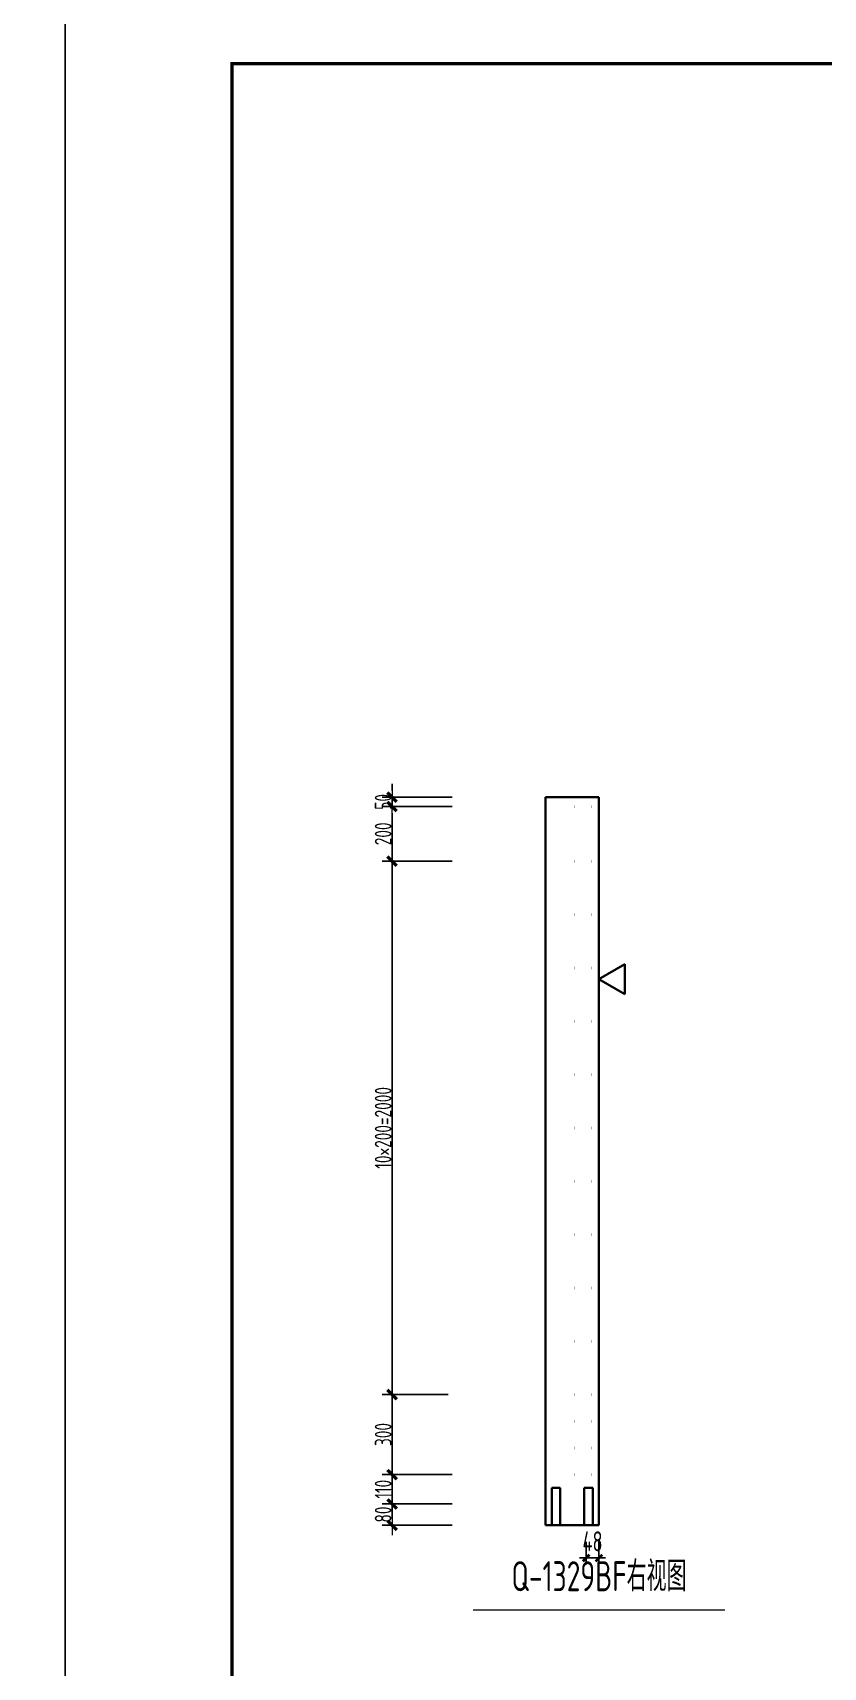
# Model space of a CAD drawing. Extents: x -85320 to 1679916, y -1321939 to 627.
# Drawn here: x 1201252 to 1213103, y -1100999 to -1076480 of the extents above; entities that cross this region are included whole.
import ezdxf
from ezdxf.enums import TextEntityAlignment as Align

# ---------------------------------------------------------------- set-up
doc = ezdxf.new("R2010")
doc.units = 0
doc.header["$LTSCALE"] = 1000
for name, color, linetype in [('BORDER', 7, 'Continuous'), ('手孔标注', 3, 'Continuous'), ('打印线框', 7, 'Continuous'), ('拉模', 7, 'Continuous'), ('砼墙', 3, 'Continuous')]:
    doc.layers.add(name, color=color, linetype=linetype)
for name, color, linetype, lineweight in [('预制墙图名', 7, 'Continuous', 18), ('预制墙墙身水平筋', 130, 'Continuous', 18), ('预制墙墙身纵向受力筋', 1, 'Continuous', 18), ('预制墙详图标注', 3, 'Continuous', 18), ('预制墙详图轮廓', 3, 'Continuous', 35)]:
    doc.layers.add(name, color=color, linetype=linetype, lineweight=lineweight)
doc.styles.add('TSSD_Dimension', font='tssdeng.shx', dxfattribs={"width": 0.7, "bigfont": 'hztxt.shx'})
doc.styles.add('样式 1', font='yjkeng.shx', dxfattribs={"width": 0.7, "bigfont": 'yjkchn.shx'})
doc.styles.add('样式 2', font='yjkeng.shx', dxfattribs={"width": 0.7, "bigfont": 'yjkchn.shx'})
doc.dimstyles.new('标注', dxfattribs={"dimtxt": 300, "dimasz": 100, "dimexe": 100, "dimexo": 250, "dimgap": 100, "dimtad": 1, "dimdec": 0, "dimlfac": 0.25, "dimzin": 0, "dimdsep": 46, "dimtxsty": 'TSSD_Dimension', "dimblk": 'ARCHTICK', "dimcen": 0, "dimdle": 100, "dimclrt": 7, "dimadec": 0, "dimazin": 0, "dimtfac": 1, "dimtdec": 0, "dimtix": 1, "dimtmove": 2, "dimatfit": 3, "dimfxl": 1, "dimtolj": 1, "dimtzin": 0, "dimarcsym": 0})
doc.dimstyles.new('盈建科结构', dxfattribs={"dimscale": 100, "dimtxt": 2.5, "dimasz": 1, "dimexe": 1.5, "dimexo": 0.625, "dimgap": 0.1, "dimtad": 1, "dimdec": 0, "dimrnd": 1, "dimzin": 0, "dimdsep": 46, "dimtxsty": '样式 1', "dimblk": '_yjkbk', "dimblk1": 'ARCHTICK', "dimblk2": 'ARCHTICK', "dimcen": 0.09, "dimadec": 0, "dimazin": 0, "dimtfac": 1, "dimtdec": 4, "dimtix": 1, "dimtmove": 2, "dimatfit": 3, "dimfxl": 1, "dimtolj": 1, "dimtzin": 0, "dimarcsym": 0})

# ---------------------------------------------------------------- blocks, each defined once
blk = doc.blocks.new('_yjkbk')
blk.add_line((-1, 0), (1.5, 0))
blk.add_lwpolyline([(-0.7, -0.7, 0.5, 0.5, 0), (0.7, 0.7, 0.5, 0.5, 0)], format="xyseb")
blk = doc.blocks.new('*D3662')
at = {"layer": 'Defpoints', "color": 0, "transparency": 16777216}
for p in [(1206640, -1098547), (1207540, -1098547), (1207540, -1098867)]:
    blk.add_point(p, dxfattribs=at)
at = {"layer": '预制墙详图标注', "color": 0, "lineweight": -2, "transparency": 16777216}
for p, q in [((1207540, -1098547), (1206490, -1098547)), ((1206640, -1098767), (1206640, -1098647)), ((1207540, -1098867), (1206490, -1098867))]:
    blk.add_line(p, q, dxfattribs=at)
at = {"layer": '预制墙详图标注', "color": 0, "lineweight": -2, "transparency": 16777216, "xscale": 100, "yscale": 100, "zscale": 100}
for p, rotation in [((1206640, -1098547), 90), ((1206640, -1098867), 270)]:
    blk.add_blockref('_yjkbk', p, dxfattribs=dict(at, rotation=rotation))
at = {"layer": '预制墙详图标注', "color": 0, "transparency": 16777216, "insert": (1206630, -1098707), "char_height": 250, "attachment_point": 8, "rotation": 90, "style": '样式 1'}
blk.add_mtext('\\A1;80', dxfattribs=at)
blk = doc.blocks.new('_ArchTick')
at = {"color": 0, "linetype": 'ByBlock', "const_width": 0.4}
blk.add_lwpolyline([(-0.5, -0.5), (0.5, 0.5)], dxfattribs=at)
blk = doc.blocks.new('*D3663')
at = {"layer": 'Defpoints', "color": 0, "transparency": 16777216}
for p in [(1206640, -1098107), (1207540, -1098107), (1207540, -1098547)]:
    blk.add_point(p, dxfattribs=at)
at = {"layer": '预制墙详图标注', "color": 0, "lineweight": -2, "transparency": 16777216}
for p, q in [((1207540, -1098107), (1206490, -1098107)), ((1206640, -1098447), (1206640, -1098207)), ((1207540, -1098547), (1206490, -1098547))]:
    blk.add_line(p, q, dxfattribs=at)
at = {"layer": '预制墙详图标注', "color": 0, "lineweight": -2, "transparency": 16777216, "xscale": 100, "yscale": 100, "zscale": 100}
for p, rotation in [((1206640, -1098107), 90), ((1206640, -1098547), 270)]:
    blk.add_blockref('_yjkbk', p, dxfattribs=dict(at, rotation=rotation))
at = {"layer": '预制墙详图标注', "color": 0, "transparency": 16777216, "insert": (1206630, -1098327), "char_height": 250, "attachment_point": 8, "rotation": 90, "style": '样式 1'}
blk.add_mtext('\\A1;110', dxfattribs=at)
blk = doc.blocks.new('*D3664')
at = {"layer": 'Defpoints', "color": 0, "transparency": 16777216}
for p in [(1206640, -1096907), (1207540, -1096907), (1207540, -1098107)]:
    blk.add_point(p, dxfattribs=at)
at = {"layer": '预制墙详图标注', "color": 0, "lineweight": -2, "transparency": 16777216}
for p, q in [((1207478, -1096907), (1206490, -1096907)), ((1206640, -1098007), (1206640, -1097007)), ((1207478, -1098107), (1206490, -1098107))]:
    blk.add_line(p, q, dxfattribs=at)
at = {"layer": '预制墙详图标注', "color": 0, "lineweight": -2, "transparency": 16777216, "xscale": 100, "yscale": 100, "zscale": 100}
for p, rotation in [((1206640, -1096907), 90), ((1206640, -1098107), 270)]:
    blk.add_blockref('_yjkbk', p, dxfattribs=dict(at, rotation=rotation))
at = {"layer": '预制墙详图标注', "color": 0, "transparency": 16777216, "insert": (1206630, -1097507), "char_height": 250, "attachment_point": 8, "rotation": 90, "style": '样式 1'}
blk.add_mtext('\\A1;300', dxfattribs=at)
blk = doc.blocks.new('*D3665')
at = {"layer": 'Defpoints', "color": 0, "transparency": 16777216}
for p in [(1206640, -1088907), (1207540, -1088907), (1207540, -1096907)]:
    blk.add_point(p, dxfattribs=at)
at = {"layer": '预制墙详图标注', "color": 0, "lineweight": -2, "transparency": 16777216}
for p, q in [((1207478, -1088907), (1206490, -1088907)), ((1206640, -1096807), (1206640, -1089007)), ((1207478, -1096907), (1206490, -1096907))]:
    blk.add_line(p, q, dxfattribs=at)
at = {"layer": '预制墙详图标注', "color": 0, "lineweight": -2, "transparency": 16777216, "xscale": 100, "yscale": 100, "zscale": 100}
for p, rotation in [((1206640, -1088907), 90), ((1206640, -1096907), 270)]:
    blk.add_blockref('_yjkbk', p, dxfattribs=dict(at, rotation=rotation))
at = {"layer": '预制墙详图标注', "color": 0, "transparency": 16777216, "insert": (1206630, -1092907), "char_height": 250, "attachment_point": 8, "rotation": 90, "style": '样式 1'}
blk.add_mtext('\\A1;10×200=2000', dxfattribs=at)
blk = doc.blocks.new('*D3603')
at = {"layer": 'Defpoints', "color": 0, "transparency": 16777216}
for p in [(1209548, -1098867), (1209740, -1098867), (1209548, -1099359)]:
    blk.add_point(p, dxfattribs=at)
at = {"layer": '手孔标注', "color": 0, "lineweight": -2, "transparency": 16777216}
for p, q in [((1209548, -1099117), (1209548, -1099459)), ((1209740, -1099117), (1209740, -1099459)), ((1209548, -1099359), (1209448, -1099359)), ((1209740, -1099359), (1209548, -1099359)), ((1209740, -1099359), (1209840, -1099359))]:
    blk.add_line(p, q, dxfattribs=at)
at = {"layer": '手孔标注', "color": 0, "lineweight": -2, "transparency": 16777216, "xscale": 100, "yscale": 100, "zscale": 100}
blk.add_blockref('_ArchTick', (1209548, -1099359), dxfattribs=at)
at = {"layer": '手孔标注', "color": 0, "lineweight": -2, "transparency": 16777216, "xscale": 100, "yscale": 100, "zscale": 100, "rotation": 180}
blk.add_blockref('_ArchTick', (1209740, -1099359), dxfattribs=at)
at = {"layer": '手孔标注', "color": 7, "lineweight": 0, "transparency": 16777216, "insert": (1209644, -1099109), "char_height": 300, "attachment_point": 5, "style": 'TSSD_Dimension'}
blk.add_mtext('\\A1;48', dxfattribs=at)
blk = doc.blocks.new('*D3620')
at = {"layer": 'Defpoints', "color": 0, "transparency": 16777216}
for p in [(1206640, -1088087), (1207540, -1088087), (1207540, -1088907)]:
    blk.add_point(p, dxfattribs=at)
at = {"layer": '预制墙详图标注', "color": 0, "lineweight": -2, "transparency": 16777216}
for p, q in [((1207540, -1088087), (1206490, -1088087)), ((1206640, -1088807), (1206640, -1088187)), ((1207540, -1088907), (1206490, -1088907))]:
    blk.add_line(p, q, dxfattribs=at)
at = {"layer": '预制墙详图标注', "color": 0, "lineweight": -2, "transparency": 16777216, "xscale": 100, "yscale": 100, "zscale": 100}
for p, rotation in [((1206640, -1088087), 90), ((1206640, -1088907), 270)]:
    blk.add_blockref('_yjkbk', p, dxfattribs=dict(at, rotation=rotation))
at = {"layer": '预制墙详图标注', "color": 0, "transparency": 16777216, "insert": (1206630, -1088497), "char_height": 250, "attachment_point": 8, "rotation": 90, "style": '样式 1'}
blk.add_mtext('\\A1;200', dxfattribs=at)
blk = doc.blocks.new('*D3621')
at = {"layer": 'Defpoints', "color": 0, "transparency": 16777216}
for p in [(1206640, -1087947), (1207540, -1087947), (1207540, -1088087)]:
    blk.add_point(p, dxfattribs=at)
at = {"layer": '预制墙详图标注', "color": 0, "lineweight": -2, "transparency": 16777216}
for p, q in [((1206640, -1087847), (1206640, -1087747)), ((1207540, -1087947), (1206490, -1087947)), ((1207540, -1088087), (1206490, -1088087)), ((1206640, -1088087), (1206640, -1087947)), ((1206640, -1088187), (1206640, -1088287))]:
    blk.add_line(p, q, dxfattribs=at)
at = {"layer": '预制墙详图标注', "color": 0, "lineweight": -2, "transparency": 16777216, "xscale": 100, "yscale": 100, "zscale": 100}
for p, rotation in [((1206640, -1087947), 270), ((1206640, -1088087), 90)]:
    blk.add_blockref('_yjkbk', p, dxfattribs=dict(at, rotation=rotation))
at = {"layer": '预制墙详图标注', "color": 0, "transparency": 16777216, "insert": (1206630, -1088017), "char_height": 250, "attachment_point": 8, "rotation": 90, "style": '样式 1'}
blk.add_mtext('\\A1;50', dxfattribs=at)
blk = doc.blocks.new('图框1')
at = {"layer": 'BORDER', "const_width": 50}
blk.add_lwpolyline([(1377779, -823089), (1377779, -783089), (1433679, -783089), (1433679, -823089)], close=True, dxfattribs=at)

msp = doc.modelspace()

# ---------------------------------------------------------------- linework, layer by layer
at = {"layer": '打印线框', "color": 1}
for points in [[(1142339.776, -1117942.171), (1142339.776, -1075942.171), (1201739.776, -1075942.171), (1201739.776, -1117942.171)], [(1201739.775, -1117942.171), (1201739.775, -1075942.171), (1261139.775, -1075942.171), (1261139.775, -1117942.171)]]:
    msp.add_lwpolyline(points, close=True, dxfattribs=at)
at = {"layer": '砼墙', "lineweight": 35}
for p, q in [((1209032.149, -1098867.058), (1209032.149, -1098307.058)), ((1209160.149, -1098307.058), (1209032.149, -1098307.058)), ((1209032.149, -1098867.058), (1209032.149, -1098307.058)), ((1209160.149, -1098307.058), (1209032.149, -1098307.058)), ((1209032.149, -1098867.058), (1209032.149, -1098307.058)), ((1209160.149, -1098307.058), (1209032.149, -1098307.058)), ((1209032.149, -1098867.058), (1209032.149, -1098307.058)), ((1209160.149, -1098307.058), (1209032.149, -1098307.058)), ((1209160.149, -1098867.058), (1209160.149, -1098307.058)), ((1209160.149, -1098867.058), (1209160.149, -1098307.058)), ((1209160.149, -1098867.058), (1209160.149, -1098307.058)), ((1209160.149, -1098867.058), (1209160.149, -1098307.058)), ((1209520.149, -1098867.058), (1209520.149, -1098307.058)), ((1209648.149, -1098307.058), (1209520.149, -1098307.058)), ((1209520.149, -1098867.058), (1209520.149, -1098307.058)), ((1209648.149, -1098307.058), (1209520.149, -1098307.058)), ((1209520.149, -1098867.058), (1209520.149, -1098307.058)), ((1209648.149, -1098307.058), (1209520.149, -1098307.058)), ((1209648.149, -1098867.058), (1209648.149, -1098307.058)), ((1209648.149, -1098867.058), (1209648.149, -1098307.058)), ((1209648.149, -1098867.058), (1209648.149, -1098307.058))]:
    msp.add_line(p, q, dxfattribs=at)
at = {"layer": '预制墙图名', "lineweight": 18}
msp.add_line((1211628.227, -1100139.8), (1207852.07, -1100139.8), dxfattribs=at)
at = {"layer": '预制墙墙身水平筋', "lineweight": 18, "const_width": 0.18}
for points in [[(1209301.865, -1088067.058), (1209052.149, -1088067.058), (1209052.149, -1088107.058), (1209301.865, -1088107.058), (1209301.865, -1088067.058), (1209052.149, -1088067.058), (1209052.149, -1088107.058), (1209301.865, -1088107.058)], [(1209378.432, -1088107.058), (1209628.149, -1088107.058), (1209628.149, -1088067.058), (1209378.432, -1088067.058), (1209378.432, -1088107.058), (1209628.149, -1088107.058), (1209628.149, -1088067.058), (1209378.432, -1088067.058)], [(1209301.865, -1088887.058), (1209052.149, -1088887.058), (1209052.149, -1088927.058), (1209301.865, -1088927.058), (1209301.865, -1088887.058), (1209052.149, -1088887.058), (1209052.149, -1088927.058), (1209301.865, -1088927.058)], [(1209378.432, -1088927.058), (1209628.149, -1088927.058), (1209628.149, -1088887.058), (1209378.432, -1088887.058), (1209378.432, -1088927.058), (1209628.149, -1088927.058), (1209628.149, -1088887.058), (1209378.432, -1088887.058)], [(1209301.865, -1089687.058), (1209052.149, -1089687.058), (1209052.149, -1089727.058), (1209301.865, -1089727.058), (1209301.865, -1089687.058), (1209052.149, -1089687.058), (1209052.149, -1089727.058), (1209301.865, -1089727.058)], [(1209378.432, -1089727.058), (1209628.149, -1089727.058), (1209628.149, -1089687.058), (1209378.432, -1089687.058), (1209378.432, -1089727.058), (1209628.149, -1089727.058), (1209628.149, -1089687.058), (1209378.432, -1089687.058)], [(1209301.865, -1090487.058), (1209052.149, -1090487.058), (1209052.149, -1090527.058), (1209301.865, -1090527.058), (1209301.865, -1090487.058), (1209052.149, -1090487.058), (1209052.149, -1090527.058), (1209301.865, -1090527.058)], [(1209378.432, -1090527.058), (1209628.149, -1090527.058), (1209628.149, -1090487.058), (1209378.432, -1090487.058), (1209378.432, -1090527.058), (1209628.149, -1090527.058), (1209628.149, -1090487.058), (1209378.432, -1090487.058)], [(1209301.865, -1091287.058), (1209052.149, -1091287.058), (1209052.149, -1091327.058), (1209301.865, -1091327.058), (1209301.865, -1091287.058), (1209052.149, -1091287.058), (1209052.149, -1091327.058), (1209301.865, -1091327.058)], [(1209378.432, -1091327.058), (1209628.149, -1091327.058), (1209628.149, -1091287.058), (1209378.432, -1091287.058), (1209378.432, -1091327.058), (1209628.149, -1091327.058), (1209628.149, -1091287.058), (1209378.432, -1091287.058)], [(1209301.865, -1092087.058), (1209052.149, -1092087.058), (1209052.149, -1092127.058), (1209301.865, -1092127.058), (1209301.865, -1092087.058), (1209052.149, -1092087.058), (1209052.149, -1092127.058), (1209301.865, -1092127.058)], [(1209378.432, -1092127.058), (1209628.149, -1092127.058), (1209628.149, -1092087.058), (1209378.432, -1092087.058), (1209378.432, -1092127.058), (1209628.149, -1092127.058), (1209628.149, -1092087.058), (1209378.432, -1092087.058)], [(1209301.865, -1092887.058), (1209052.149, -1092887.058), (1209052.149, -1092927.058), (1209301.865, -1092927.058), (1209301.865, -1092887.058), (1209052.149, -1092887.058), (1209052.149, -1092927.058), (1209301.865, -1092927.058)], [(1209378.432, -1092927.058), (1209628.149, -1092927.058), (1209628.149, -1092887.058), (1209378.432, -1092887.058), (1209378.432, -1092927.058), (1209628.149, -1092927.058), (1209628.149, -1092887.058), (1209378.432, -1092887.058)], [(1209301.865, -1093687.058), (1209052.149, -1093687.058), (1209052.149, -1093727.058), (1209301.865, -1093727.058), (1209301.865, -1093687.058), (1209052.149, -1093687.058), (1209052.149, -1093727.058), (1209301.865, -1093727.058)], [(1209378.432, -1093727.058), (1209628.149, -1093727.058), (1209628.149, -1093687.058), (1209378.432, -1093687.058), (1209378.432, -1093727.058), (1209628.149, -1093727.058), (1209628.149, -1093687.058), (1209378.432, -1093687.058)], [(1209301.865, -1094487.058), (1209052.149, -1094487.058), (1209052.149, -1094527.058), (1209301.865, -1094527.058), (1209301.865, -1094487.058), (1209052.149, -1094487.058), (1209052.149, -1094527.058), (1209301.865, -1094527.058)], [(1209378.432, -1094527.058), (1209628.149, -1094527.058), (1209628.149, -1094487.058), (1209378.432, -1094487.058), (1209378.432, -1094527.058), (1209628.149, -1094527.058), (1209628.149, -1094487.058), (1209378.432, -1094487.058)], [(1209301.865, -1095287.058), (1209052.149, -1095287.058), (1209052.149, -1095327.058), (1209301.865, -1095327.058), (1209301.865, -1095287.058), (1209052.149, -1095287.058), (1209052.149, -1095327.058), (1209301.865, -1095327.058)], [(1209378.432, -1095327.058), (1209628.149, -1095327.058), (1209628.149, -1095287.058), (1209378.432, -1095287.058), (1209378.432, -1095327.058), (1209628.149, -1095327.058), (1209628.149, -1095287.058), (1209378.432, -1095287.058)], [(1209301.865, -1096087.058), (1209052.149, -1096087.058), (1209052.149, -1096127.058), (1209301.865, -1096127.058), (1209301.865, -1096087.058), (1209052.149, -1096087.058), (1209052.149, -1096127.058), (1209301.865, -1096127.058)], [(1209378.432, -1096127.058), (1209628.149, -1096127.058), (1209628.149, -1096087.058), (1209378.432, -1096087.058), (1209378.432, -1096127.058), (1209628.149, -1096127.058), (1209628.149, -1096087.058), (1209378.432, -1096087.058)], [(1209301.865, -1096887.058), (1209052.149, -1096887.058), (1209052.149, -1096927.058), (1209301.865, -1096927.058), (1209301.865, -1096887.058), (1209052.149, -1096887.058), (1209052.149, -1096927.058), (1209301.865, -1096927.058)], [(1209378.432, -1096927.058), (1209628.149, -1096927.058), (1209628.149, -1096887.058), (1209378.432, -1096887.058), (1209378.432, -1096927.058), (1209628.149, -1096927.058), (1209628.149, -1096887.058), (1209378.432, -1096887.058)], [(1209301.865, -1097287.058), (1209052.149, -1097287.058), (1209052.149, -1097327.058), (1209301.865, -1097327.058), (1209301.865, -1097287.058), (1209052.149, -1097287.058), (1209052.149, -1097327.058), (1209301.865, -1097327.058)], [(1209378.432, -1097327.058), (1209628.149, -1097327.058), (1209628.149, -1097287.058), (1209378.432, -1097287.058), (1209378.432, -1097327.058), (1209628.149, -1097327.058), (1209628.149, -1097287.058), (1209378.432, -1097287.058)], [(1209301.865, -1097687.058), (1209052.149, -1097687.058), (1209052.149, -1097727.058), (1209301.865, -1097727.058), (1209301.865, -1097687.058), (1209052.149, -1097687.058), (1209052.149, -1097727.058), (1209301.865, -1097727.058)], [(1209378.432, -1097727.058), (1209628.149, -1097727.058), (1209628.149, -1097687.058), (1209378.432, -1097687.058), (1209378.432, -1097727.058), (1209628.149, -1097727.058), (1209628.149, -1097687.058), (1209378.432, -1097687.058)], [(1209301.865, -1098087.058), (1209052.149, -1098087.058), (1209052.149, -1098127.058), (1209301.865, -1098127.058), (1209301.865, -1098087.058), (1209052.149, -1098087.058), (1209052.149, -1098127.058), (1209301.865, -1098127.058)], [(1209378.432, -1098127.058), (1209628.149, -1098127.058), (1209628.149, -1098087.058), (1209378.432, -1098087.058), (1209378.432, -1098127.058), (1209628.149, -1098127.058), (1209628.149, -1098087.058), (1209378.432, -1098087.058)], [(1209265.865, -1098527.058), (1209016.149, -1098527.058), (1209016.149, -1098567.058), (1209265.865, -1098567.058), (1209265.865, -1098527.058), (1209016.149, -1098527.058), (1209016.149, -1098567.058), (1209265.865, -1098567.058)], [(1209414.432, -1098567.058), (1209664.149, -1098567.058), (1209664.149, -1098527.058), (1209414.432, -1098527.058), (1209414.432, -1098567.058), (1209664.149, -1098567.058), (1209664.149, -1098527.058), (1209414.432, -1098527.058)]]:
    msp.add_lwpolyline(points, close=True, dxfattribs=at)
at = {"layer": '预制墙墙身纵向受力筋', "lineweight": 18, "const_width": 0.18}
for points in [[(1209128.149, -1098383.058), (1209128.149, -1086883.058), (1209064.149, -1086883.058), (1209064.149, -1098383.058)], [(1209616.149, -1098383.058), (1209616.149, -1086883.058), (1209552.149, -1086883.058), (1209552.149, -1098383.058)]]:
    msp.add_lwpolyline(points, close=True, dxfattribs=at)
at = {"layer": '预制墙详图标注', "lineweight": 35}
for p, q in [((1209740.149, -1090677.058), (1210129.86, -1090452.058)), ((1210129.86, -1090452.058), (1210129.86, -1090902.058)), ((1209740.149, -1090677.058), (1210129.86, -1090902.058))]:
    msp.add_line(p, q, dxfattribs=at)
at = {"layer": '预制墙详图轮廓', "lineweight": 35}
for p, q in [((1209740.149, -1087947.058), (1208940.149, -1087947.058)), ((1208940.149, -1098867.058), (1208940.149, -1087947.058)), ((1209740.149, -1098867.058), (1209740.149, -1087947.058)), ((1209740.149, -1098867.058), (1208940.149, -1098867.058))]:
    msp.add_line(p, q, dxfattribs=at)

# ---------------------------------------------------------------- block references
at = {"layer": '拉模', "color": 3}
msp.add_blockref('图框1', (-173539.174, -293853.477), dxfattribs=at)

# ---------------------------------------------------------------- texts
at = {"layer": '预制墙图名', "linetype": 'Continuous', "style": '样式 2', "width": 0.7}
msp.add_text('Q-1329BF右视图', height=450, dxfattribs=at).set_placement((1209740.149, -1099992.058), align=Align.BOTTOM_CENTER)

# ---------------------------------------------------------------- dimensions: what is measured, and where the dimension line sits
at = {"layer": '手孔标注', "color": 3, "lineweight": 0}
dim = msp.add_linear_dim(base=(1209548.149, -1099359.472), p1=(1209740.149, -1098867.058), p2=(1209548.149, -1098867.058), angle=180, dimstyle='标注', dxfattribs=at)
dim.commit()
dim.dimension.update_dxf_attribs({"geometry": '*D3603', "text_midpoint": (1209644.149, -1099109.472)})
at = {"layer": '预制墙详图标注'}
for p1, p2, text, override, picture, middle in [((1207540.149, -1088087.058), (1207540.149, -1087947.058), '50', {"dimscale": 100, "dimtxt": 2.5, "dimasz": 1, "dimexe": 1.5, "dimexo": 0, "dimgap": 0.1, "dimtad": 1, "dimlfac": 0.25, "dimrnd": 5, "dimdle": 0, "dimfxlon": 0}, '*D3621', (1206505.149, -1088017.058)), ((1207540.149, -1088907.058), (1207540.149, -1088087.058), '200', {"dimscale": 100, "dimtxt": 2.5, "dimasz": 1, "dimexe": 1.5, "dimexo": 0, "dimgap": 0.1, "dimtad": 1, "dimlfac": 0.25, "dimrnd": 5, "dimdle": 0, "dimfxlon": 0}, '*D3620', (1206505.149, -1088497.058)), ((1207540.149, -1096907.058), (1207540.149, -1088907.058), '10×200=2000', {"dimscale": 100, "dimtxt": 2.5, "dimasz": 1, "dimexe": 1.5, "dimexo": 0.625, "dimgap": 0.1, "dimtad": 1, "dimlfac": 0.25, "dimrnd": 5, "dimdle": 0, "dimtix": 1, "dimfxlon": 0}, '*D3665', (1206505.149, -1092907.058)), ((1207540.149, -1098107.058), (1207540.149, -1096907.058), '300', {"dimscale": 100, "dimtxt": 2.5, "dimasz": 1, "dimexe": 1.5, "dimexo": 0.625, "dimgap": 0.1, "dimtad": 1, "dimlfac": 0.25, "dimrnd": 5, "dimdle": 0, "dimtix": 1, "dimfxlon": 0}, '*D3664', (1206505.149, -1097507.058))]:
    dim = msp.add_aligned_dim(p1=p1, p2=p2, distance=900, text=text, dimstyle='盈建科结构', override=override, dxfattribs=at)
    dim.commit()
    dim.dimension.update_dxf_attribs({"geometry": picture, "text_midpoint": middle})
for p1, p2, picture, middle in [((1207540.149, -1098547.058), (1207540.149, -1098107.058), '*D3663', (1206505.149, -1098327.058)), ((1207540.149, -1098867.058), (1207540.149, -1098547.058), '*D3662', (1206505.149, -1098707.058))]:
    dim = msp.add_aligned_dim(p1=p1, p2=p2, distance=900, dimstyle='盈建科结构', override={"dimscale": 100, "dimtxt": 2.5, "dimasz": 1, "dimexe": 1.5, "dimexo": 0, "dimgap": 0.1, "dimtad": 1, "dimlfac": 0.25, "dimrnd": 5, "dimdle": 0, "dimfxlon": 0}, dxfattribs=at)
    dim.commit()
    dim.dimension.update_dxf_attribs({"geometry": picture, "text_midpoint": middle})

doc.saveas('drawing.dxf')
